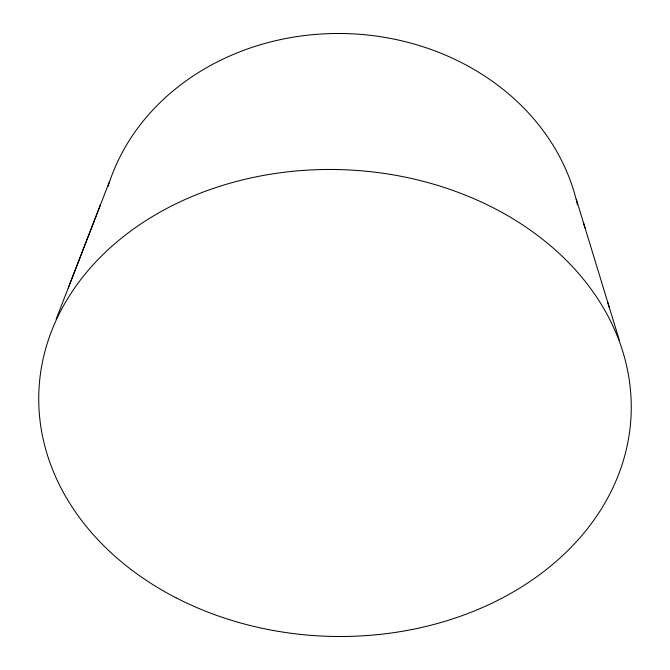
<?xml version="1.0" encoding="UTF-8"?>
<svg xmlns="http://www.w3.org/2000/svg" width="670" height="670" viewBox="0 0 670 670"><rect width="100%" height="100%" fill="white"/><g stroke="black" fill="none" stroke-linecap="round" stroke-linejoin="round"><path stroke-width="1" d="M56.138 319.263L100.508 204.693M109.302 181.939L68.256 288.025M607.698 302.153L619.281 340.05M576.317 199.183L585.077 228.018M583.352 222.323L609.541 308.225M108.046 186.486A240.932 208.529 2.1 0 1 349.171 33.693A240.932 208.529 2.1 0 1 577.431 204.769M175.984 597.774A296.341 233.42 2.1 0 0 630.989 417.125A296.341 233.42 2.1 0 0 198.019 194.057A296.341 233.42 2.1 0 0 175.984 597.774"/></g></svg>
